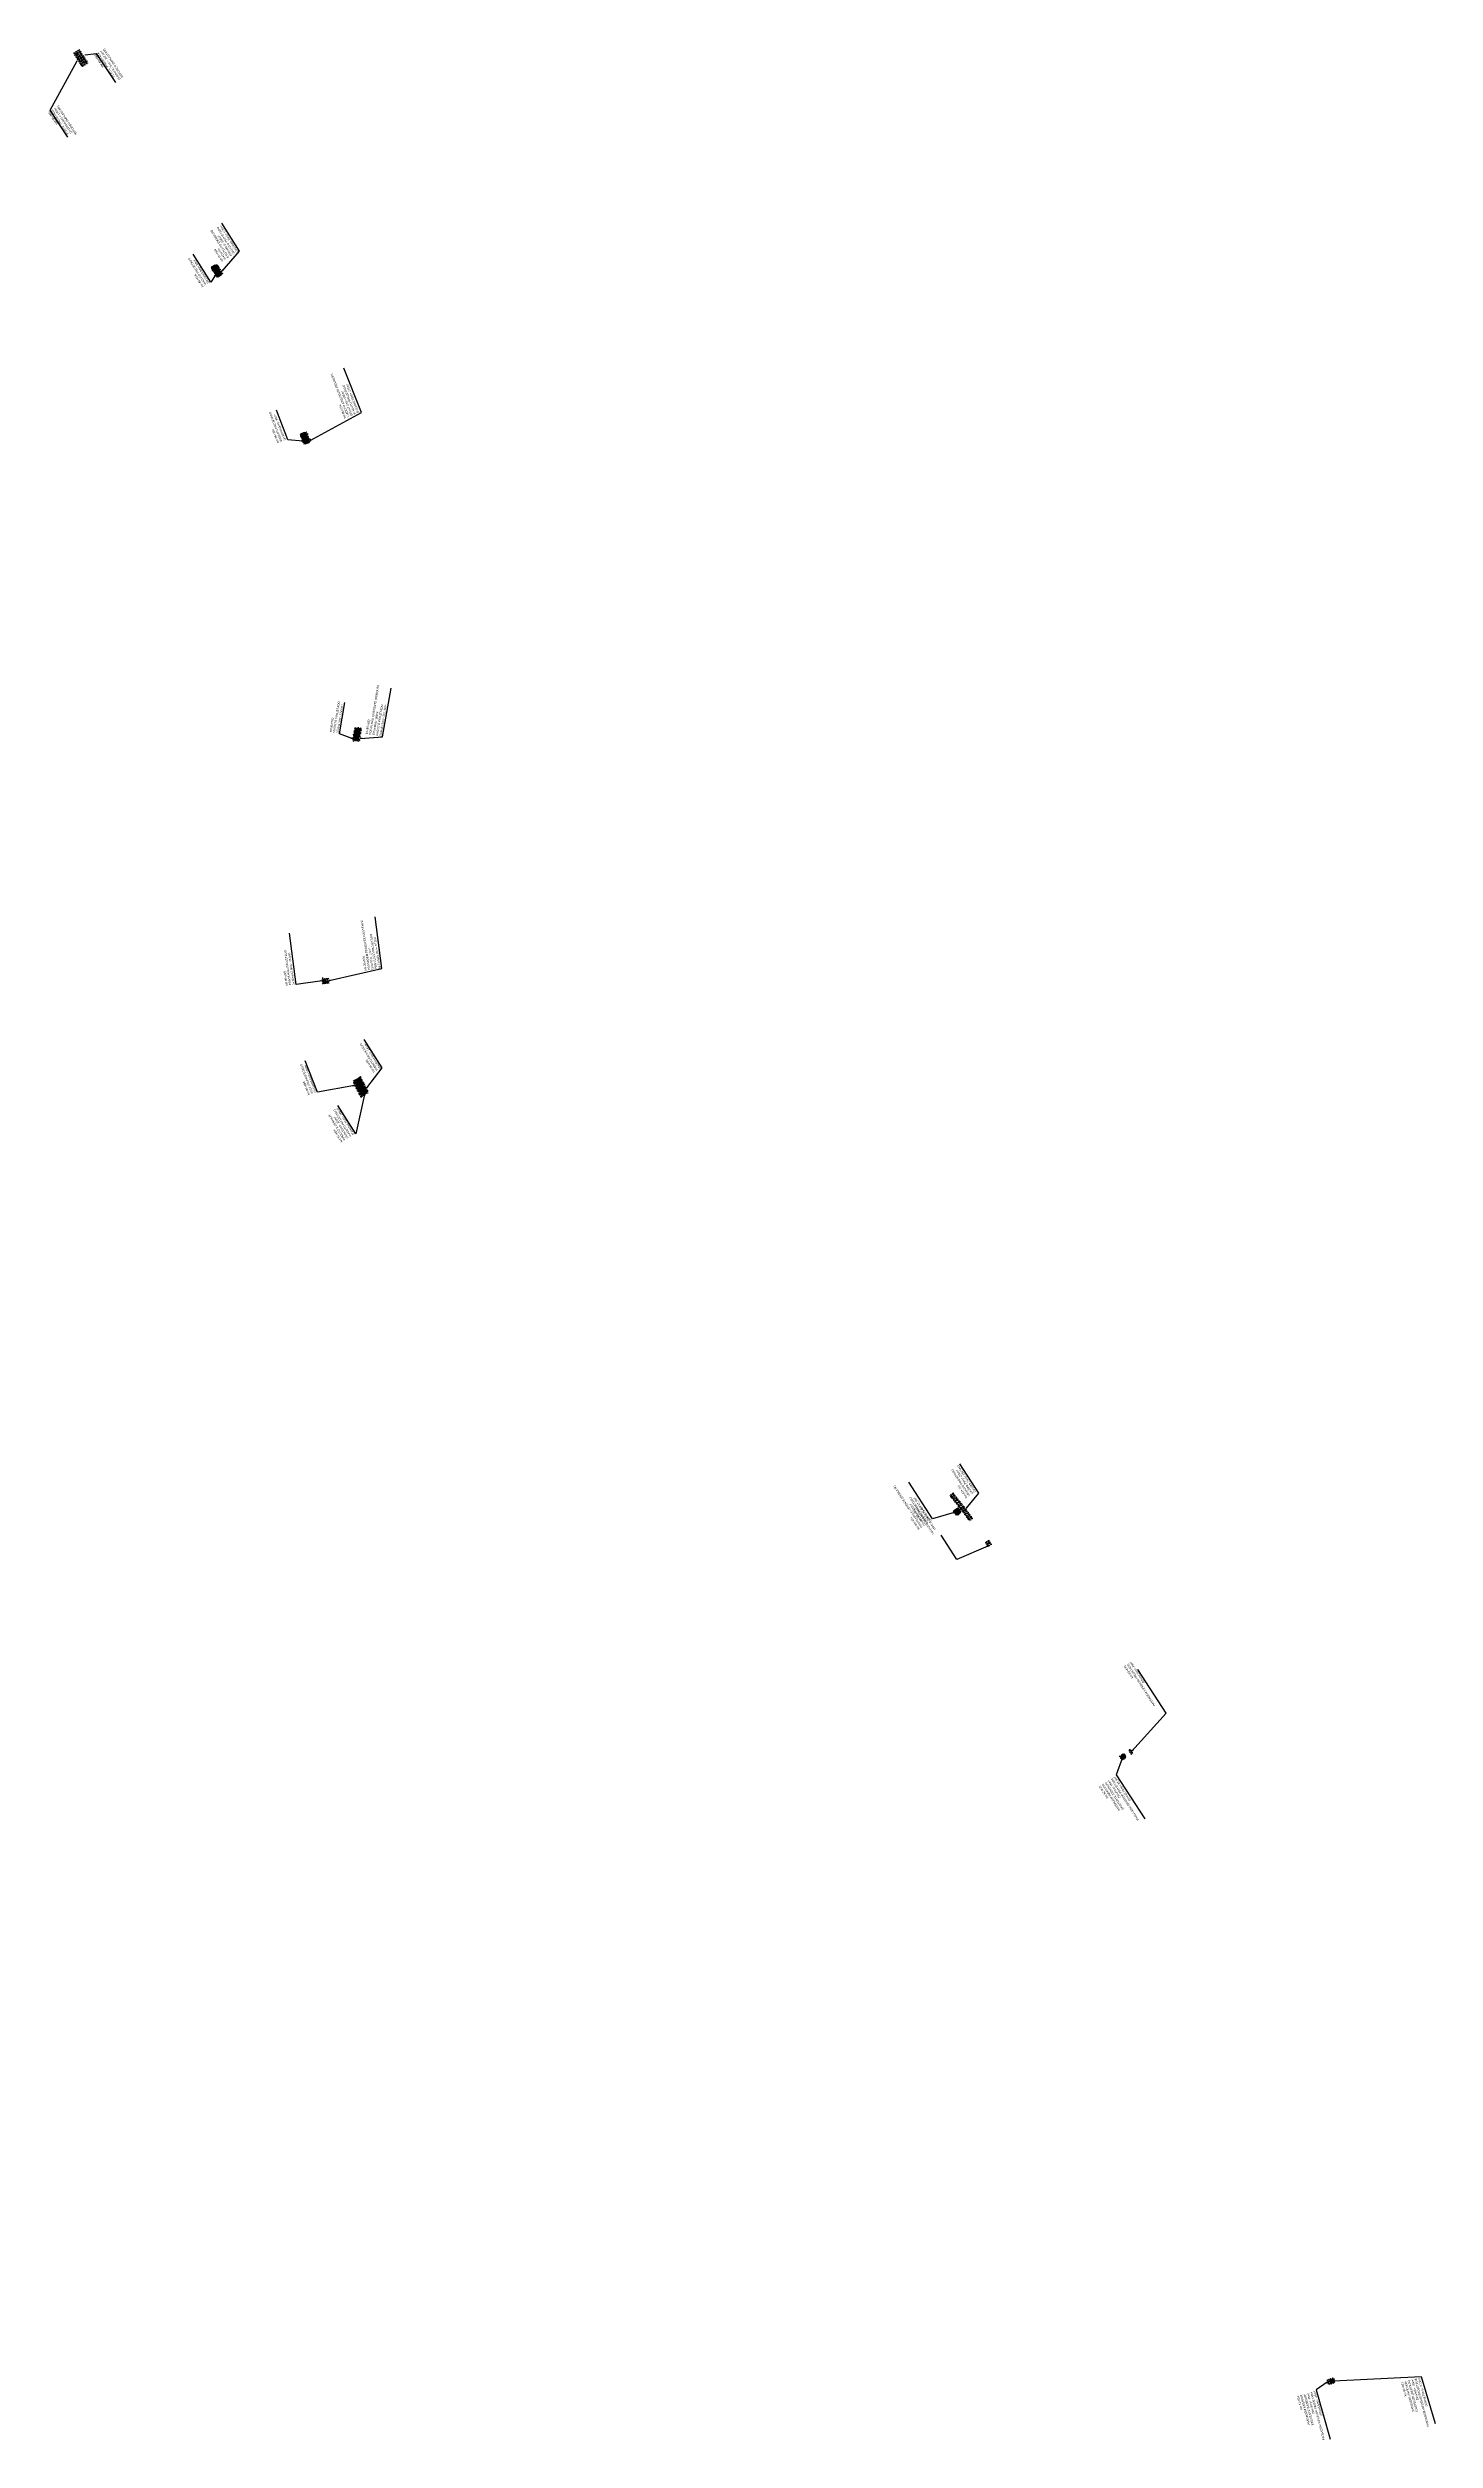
# Model space of a CAD drawing. Header units: metres. Extents: x 288915 to 323983, y 7382661 to 7464883.
# Drawn here: x 296463 to 299104, y 7450016 to 7454570 of the extents above; entities that cross this region are included whole.
import ezdxf
from ezdxf import colors
from ezdxf.entities.mleader import LeaderData, LeaderLine
from ezdxf.math import Vec2, Vec3

# ---------------------------------------------------------------- set-up
doc = ezdxf.new("R2010")
doc.units = ezdxf.units.M
doc.linetypes.add('CENTER', pattern=[50.800000000000004, 31.75, -6.35, 6.35, -6.35])
doc.linetypes.add('DASHDOTX2', pattern=[2, 1, -0.5, 0, -0.5])
doc.layers.get('0').update_dxf_attribs({"color": 255})
for name, color, linetype in [('_DRENAGEM _TEXTOS_TIC', 2, 'Continuous'), ('_PASS. INFERIOR A CONSTRUIR', 10, 'Continuous'), ('_PONTE A DEMOLIR', 30, 'Continuous'), ('A-IMAGENS', 255, 'Continuous'), ('EIXO', 1, 'DASHDOTX2'), ('F-HZ-PI', 1, 'Continuous'), ('U-HZ-TEXTO-OAE', 2, 'Continuous')]:
    doc.layers.add(name, color=color, linetype=linetype)
doc.layers.add('_PASS. INFERIOR A DEMOLIR', color=10, linetype='Continuous', transparency=0.5)
doc.styles.add('ARIAL', font='arial.ttf')
doc.styles.add('DIM', font='arial.ttf', dxfattribs={"width": 0.8})
doc.styles.add('SIMPLEX', font='simplex.shx')
doc.dimstyles.new('U-1_2000', dxfattribs={"dimscale": 2, "dimtxt": 1.5, "dimasz": 0.75, "dimexe": 0.75, "dimexo": 0.75, "dimgap": 0.25, "dimtad": 1, "dimzin": 4, "dimtxsty": 'DIM', "dimblk": 'ARCHTICK', "dimcen": 0.7, "dimdle": 0.75, "dimclrd": 256, "dimclre": 256, "dimclrt": 256, "dimaunit": 1, "dimadec": 3, "dimazin": 2, "dimtfac": 1, "dimtofl": 0, "dimtmove": 0, "dimatfit": 3, "dimldrblk": 'CLOSEDBLANK', "dimfxl": 0, "dimtolj": 1, "dimtzin": 0, "dimlwd": -1, "dimlwe": -1, "dimarcsym": 0})
pattern_1 = [(70.8105044377959, (0, 0), (-2.998586356760458, 1.043601869033415), [])]

# ---------------------------------------------------------------- blocks, each defined once
blk = doc.blocks.new('_ArchTick')
at = {"color": 0, "linetype": 'ByBlock', "const_width": 0.15}
blk.add_lwpolyline([(-0.5, -0.5), (0.5, 0.5)], dxfattribs=at)
blk = doc.blocks.new('PI MODULO DUPLO')
at = {"layer": '_PASS. INFERIOR A CONSTRUIR', "lineweight": -3}
h = blk.add_hatch(dxfattribs=at)
h.set_pattern_fill('ANSI31', color=256, scale=0.9999999999999999, angle=25.81050443779591)
h.set_pattern_definition(pattern_1)
h.paths.add_polyline_path([(320171.362437691, 7385549.147346584), (320167.274849743, 7385556.883931733), (320176.1142775377, 7385561.586555734), (320180.2018654857, 7385553.849970586)])
at = {"layer": '_PASS. INFERIOR A CONSTRUIR', "lineweight": 30, "const_width": 0.4999999999999999, "flags": 128}
blk.add_lwpolyline([(320171.362437691, 7385549.147346584), (320167.274849743, 7385556.883931733), (320176.1142775377, 7385561.586555734), (320180.2018654857, 7385553.849970586)], close=True, dxfattribs=at)
at = {"layer": 'EIXO', "ltscale": 0.5}
for p, q in [((320177.1013020729, 7385559.704651429), (320168.2618742782, 7385555.002027427)), ((320179.2148409504, 7385555.731874892), (320170.3754131558, 7385551.029250889))]:
    blk.add_line(p, q, dxfattribs=at)
at = {"layer": 'EIXO'}
blk.add_line((320171.2586437064, 7385560.041326604), (320176.1746286922, 7385550.800848457), dxfattribs=at)
blk = doc.blocks.new('PI SIMPLES 10 - MRS')
at = {"layer": '_PASS. INFERIOR A CONSTRUIR', "lineweight": -3}
h = blk.add_hatch(dxfattribs=at)
h.set_pattern_fill('ANSI31', color=160, scale=0.9999999999999998, angle=-91.31010274156246)
h.set_pattern_definition([(313.6898972584376, (-6427578.618084036, 3651798.303308021), (2.295807432994247, 2.193146878484967), [])])
h.paths.add_polyline_path([(-62.59785503800958, 15.97804479533806), (-58.09690314531326, 16.01226815767586), (-57.94764558505267, 6.313110889866948), (-62.446707139723, 6.278891269583255)])
at = {"layer": '_PASS. INFERIOR A CONSTRUIR', "color": 160, "lineweight": 30, "const_width": 0.4999999999999999, "flags": 128}
blk.add_lwpolyline([(-62.6025283196941, 16.27799232723191), (-62.44668064452708, 6.278883649036288), (-57.94767207931727, 6.313118509948254), (-58.10152393206954, 16.31223256420344)], close=True, dxfattribs=at)
at = {"layer": 'EIXO', "color": 160}
blk.add_line((-57.74068102519959, 11.33758159866557), (-62.80902926344424, 11.25352806318551), dxfattribs=at)
at = {"layer": 'EIXO', "color": 160, "ltscale": 0.5}
blk.add_line((-60.35700775031, 16.58305234275758), (-60.19717636145651, 6.296001079492271), dxfattribs=at)
blk = doc.blocks.new('PI MODULO SIMPLES')
at = {"layer": '_PASS. INFERIOR A CONSTRUIR', "lineweight": -3}
h = blk.add_hatch(dxfattribs=at)
h.set_pattern_fill('ANSI31', color=256, scale=0.9999999999999999, angle=25.81050443779591)
h.set_pattern_definition(pattern_1)
h.paths.add_polyline_path([(320184.9166828833, 7385523.540043326), (320182.8343957372, 7385527.530509392), (320191.3990787306, 7385532.084862776), (320193.4805008068, 7385528.096077498)])
at = {"layer": '_PASS. INFERIOR A CONSTRUIR', "lineweight": 30, "const_width": 0.4999999999999999, "flags": 128}
blk.add_lwpolyline([(320184.6518452969, 7385523.399148279), (320193.4804955114, 7385528.096104554), (320191.3990840261, 7385532.084835721), (320182.5695192015, 7385527.389653374)], close=True, dxfattribs=at)
at = {"layer": 'EIXO', "ltscale": 0.5}
blk.add_line((320183.3566726077, 7385525.258705201), (320192.4397897687, 7385530.090470138), dxfattribs=at)
at = {"layer": 'EIXO'}
blk.add_line((320186.8327061711, 7385529.978590742), (320189.2180007742, 7385525.505830016), dxfattribs=at)
blk = doc.blocks.new('PONTE DUPLA 16')
at = {"layer": '_PASS. INFERIOR A CONSTRUIR', "lineweight": -3}
h = blk.add_hatch(dxfattribs=at)
h.set_pattern_fill('ANSI31', color=256, scale=0.9999999999999998, angle=-42.12060717935838)
h.set_pattern_definition([(120, (43.15561505127698, 106.0764361061156), (-2.749630657015592, -1.587499999999999), [])])
h.paths.add_polyline_path([(34.52445276174694, 149.3121198043227), (43.270965767093, 149.4484195676632), (43.02481999527663, 165.4458846538328), (34.27829317748547, 165.3104826072231)])
at = {"layer": '_PASS. INFERIOR A CONSTRUIR', "lineweight": 30, "const_width": 0.4999999999999999, "flags": 128}
blk.add_lwpolyline([(34.52445276174694, 149.3121198043227), (43.270965767093, 149.4484195676632), (43.02481999527663, 165.4458846538328), (34.27829317748547, 165.3104826072231)], close=True, dxfattribs=at)
at = {"layer": 'A-IMAGENS', "color": 20, "linetype": 'CENTER', "ltscale": 0.05}
for p, q in [((36.49765043939327, 147.837952006092), (36.34215805913185, 166.6693125799724)), ((40.90155658638105, 167.2304901260296), (40.90155658638105, 148.5245755825434))]:
    blk.add_line(p, q, dxfattribs=at)
blk = doc.blocks.new('PONTE SIMPLES 16')
at = {"layer": '_PASS. INFERIOR A CONSTRUIR', "lineweight": -3}
h = blk.add_hatch(dxfattribs=at)
h.set_pattern_fill('ANSI31', color=256, scale=0.9999999999999998, angle=-42.12060717935838)
h.set_pattern_definition([(120, (-1.862645149230957e-09, 105.4130882308818), (-2.749630657015592, -1.587499999999999), [])])
h.paths.add_polyline_path([(-8.631162291392684, 148.648771929089), (-4.132705776020885, 148.7188855772838), (-4.378847602754831, 164.716094231233), (-8.87731793243438, 164.6468782988377)])
at = {"layer": '_PASS. INFERIOR A CONSTRUIR', "lineweight": 30, "const_width": 0.4999999999999999, "flags": 128}
blk.add_lwpolyline([(-8.631162291392684, 148.648771929089), (-4.132705776020885, 148.7188855772838), (-4.378847602754831, 164.716094231233), (-8.87731793243438, 164.6468782988377)], close=True, dxfattribs=at)
at = {"layer": 'A-IMAGENS', "color": 20, "linetype": 'CENTER', "ltscale": 0.05}
blk.add_line((-6.381428582593799, 148.6833875663579), (-6.53990363702178, 167.8759734816849), dxfattribs=at)
blk = doc.blocks.new('PONTE DUPLA 10')
at = {"layer": '_PASS. INFERIOR A CONSTRUIR', "lineweight": -3}
h = blk.add_hatch(dxfattribs=at)
h.set_pattern_fill('ANSI31', color=256, scale=0.9999999999999998, angle=-42.12060717935838)
h.set_pattern_definition([(120, (42.9488495644182, 53.13832125486806), (-2.749630657015592, -1.587499999999999), [])])
h.paths.add_polyline_path([(34.31768727488816, 96.3740049530752), (43.06420028023422, 96.5103047164157), (42.88954650983214, 106.5850133788772), (34.14301969204098, 106.4496113318019)])
at = {"layer": '_PASS. INFERIOR A CONSTRUIR', "lineweight": 30, "const_width": 0.4999999999999999, "flags": 128}
blk.add_lwpolyline([(34.31768727488816, 96.3740049530752), (43.06420028023422, 96.5103047164157), (42.88954650983214, 106.5850133788772), (34.14301969204098, 106.4496113318019)], close=True, dxfattribs=at)
at = {"layer": 'A-IMAGENS', "color": 20, "linetype": 'CENTER', "ltscale": 0.05}
for p, q in [((36.26662112003113, 106.4783127185638), (36.44128179665575, 96.4031551979697)), ((40.765945081842, 106.5563119921153), (40.94060575846662, 96.48115447152121))]:
    blk.add_line(p, q, dxfattribs=at)
blk = doc.blocks.new('PONTE SIMPLES 25 - MRS')
at = {"layer": '_PASS. INFERIOR A CONSTRUIR', "lineweight": -3}
h = blk.add_hatch(dxfattribs=at)
h.set_pattern_fill('ANSI31', color=160, scale=0.9999999999999996, angle=-42.12060717935838)
h.set_pattern_definition([(120, (-55.238834165968, 149.8118160027079), (-2.749630657015591, -1.587499999999998), [])])
h.paths.add_polyline_path([(-63.86999645363539, 193.0474996999837), (-59.37153993919492, 193.1176133486442), (-59.75669636297971, 218.1496356213465), (-64.25516669172794, 218.0804196894169)])
at = {"layer": '_PASS. INFERIOR A CONSTRUIR', "color": 160, "lineweight": 30, "const_width": 0.4999999999999998, "flags": 128}
blk.add_lwpolyline([(-63.86999645363539, 193.0474996999837), (-59.37153993919492, 193.1176133486442), (-59.75669636297971, 218.1496356213465), (-64.25516669172794, 218.0804196894169)], close=True, dxfattribs=at)
at = {"layer": 'A-IMAGENS', "color": 160, "linetype": 'CENTER', "ltscale": 0.05}
blk.add_line((-61.62026274763048, 193.0821153377183), (-61.84460817277431, 220.2521256795153), dxfattribs=at)
blk = doc.blocks.new('PONTE DUPLA 25')
at = {"layer": '_PASS. INFERIOR A CONSTRUIR', "lineweight": -3}
h = blk.add_hatch(dxfattribs=at)
h.set_pattern_fill('ANSI31', color=256, scale=0.9999999999999998, angle=-42.12060717935838)
h.set_pattern_definition([(120, (42.94884956534952, 150.9912464409135), (-2.749630657015592, -1.587499999999999), [])])
h.paths.add_polyline_path([(34.31768727581948, 194.2269301391207), (43.06420028116554, 194.3632299024612), (42.67904385738075, 219.3952521751635), (33.93251703865826, 219.2598501280881)])
at = {"layer": '_PASS. INFERIOR A CONSTRUIR', "lineweight": 30, "const_width": 0.4999999999999999, "flags": 128}
blk.add_lwpolyline([(34.31768727581948, 194.2269301391207), (43.06420028116554, 194.3632299024612), (42.67904385738075, 219.3952521751635), (33.93251703865826, 219.2598501280881)], close=True, dxfattribs=at)
at = {"layer": 'A-IMAGENS', "color": 20, "linetype": 'CENTER', "ltscale": 0.05}
for p, q in [((36.44729412576974, 194.2165248588728), (36.22294869969458, 221.3865352011355)), ((40.69714925140011, 194.2516163272567), (40.47280382532495, 221.4216266695194))]:
    blk.add_line(p, q, dxfattribs=at)
blk = doc.blocks.new('PONTE SIMPLES 16 - MRS')
at = {"layer": '_PASS. INFERIOR A CONSTRUIR', "lineweight": -3}
h = blk.add_hatch(dxfattribs=at)
h.set_pattern_fill('ANSI31', color=160, scale=0.9999999999999997, angle=-42.12060717935838)
h.set_pattern_definition([(120, (-55.23883416689932, 104.7548730773851), (-2.749630657015592, -1.587499999999998), [])])
h.paths.add_polyline_path([(-63.86999645642936, 147.9905567751266), (-59.37153994105756, 148.0606704242527), (-59.61768176779151, 164.0578790777363), (-64.11615209747106, 163.988663145341)])
at = {"layer": '_PASS. INFERIOR A CONSTRUIR', "color": 160, "lineweight": 30, "const_width": 0.4999999999999998, "flags": 128}
blk.add_lwpolyline([(-63.86999645642936, 147.9905567751266), (-59.37153994105756, 148.0606704242527), (-59.61768176779151, 164.0578790777363), (-64.11615209747106, 163.988663145341)], close=True, dxfattribs=at)
at = {"layer": 'A-IMAGENS', "color": 160, "linetype": 'CENTER', "ltscale": 0.05}
blk.add_line((-61.62026274669915, 148.0251724128611), (-61.77873780205846, 167.2177583281882), dxfattribs=at)
blk = doc.blocks.new('PONTE SIMPLES 10 - MRS')
at = {"layer": '_PASS. INFERIOR A CONSTRUIR', "lineweight": -3}
h = blk.add_hatch(dxfattribs=at)
h.set_pattern_fill('ANSI31', color=160, scale=0.9999999999999997, angle=-42.12060717935838)
h.set_pattern_definition([(120, (-55.23883416689932, 51.95889081666246), (-2.749630657015592, -1.587499999999998), [])])
h.paths.add_polyline_path([(-63.86999645642936, 95.1945745148696), (-59.37153994012624, 95.26468816306442), (-59.54506766051054, 105.2593851555139), (-64.04353798925877, 105.1901692235842)])
at = {"layer": '_PASS. INFERIOR A CONSTRUIR', "color": 160, "lineweight": 30, "const_width": 0.4999999999999998, "flags": 128}
blk.add_lwpolyline([(-63.86999645642936, 95.1945745148696), (-59.37153994012624, 95.26468816306442), (-59.54506766051054, 105.2593851555139), (-64.04353798925877, 105.1901692235842)], close=True, dxfattribs=at)
at = {"layer": 'A-IMAGENS', "color": 160, "linetype": 'CENTER', "ltscale": 0.05}
blk.add_line((-61.6202627485618, 95.22919015213847), (-61.72417731489986, 107.8140683718957), dxfattribs=at)

msp = doc.modelspace()

# ---------------------------------------------------------------- hatches: boundary and pattern name
at = {"layer": '_PASS. INFERIOR A DEMOLIR'}
h = msp.add_hatch(color=256, dxfattribs=at)
h.dxf.hatch_style = 1
h.paths.add_polyline_path([(298504.9251749086, 7451316.376750685), (298507.705630575, 7451312.221144076), (298515.1857224748, 7451317.225964177), (298512.4088289939, 7451321.383954294)])
h = msp.add_hatch(color=256, dxfattribs=at)
h.dxf.hatch_style = 1
h.paths.add_polyline_path([(298902.783625077, 7450129.922134564), (298904.1165599906, 7450125.103080247), (298912.7908577626, 7450127.502363091), (298911.4579228489, 7450132.321417409)])
at = {"layer": '_PONTE A DEMOLIR', "transparency": 33554495}
h = msp.add_hatch(color=256, dxfattribs=at)
h.dxf.hatch_style = 1
h.paths.add_polyline_path([(296786.6150143445, 7454133.056576237), (296774.3862787854, 7454152.536258643), (296781.1618204918, 7454156.789731881), (296793.390556051, 7454137.310049475)])
h = msp.add_hatch(color=256, dxfattribs=at)
h.dxf.hatch_style = 1
h.paths.add_polyline_path([(296952.2685389974, 7453815.100863107), (296944.6753521407, 7453835.748950509), (296951.714472846, 7453838.337536938), (296959.3076597027, 7453817.689449536)])
h = msp.add_hatch(color=256, dxfattribs=at)
h.dxf.hatch_style = 1
h.paths.add_polyline_path([(297044.9671860551, 7453252.566671054), (297048.7844779337, 7453275.247682555), (297056.6735254123, 7453273.919928858), (297052.8562335336, 7453251.238917357)])
h = msp.add_hatch(color=256, dxfattribs=at)
h.dxf.hatch_style = 1
h.paths.add_polyline_path([(297061.2928892876, 7452575.315781036), (297046.4995207686, 7452603.696074779), (297054.9253955054, 7452608.231659013), (297070.0974547453, 7452580.057049549)])
h = msp.add_hatch(color=256, dxfattribs=at)
h.dxf.hatch_style = 1
h.paths.add_polyline_path([(298186.9341996181, 7451784.930781558), (298195.1956098358, 7451790.565415638), (298200.8302439153, 7451782.30400542), (298192.5688336975, 7451776.669371339)])

# ---------------------------------------------------------------- linework, layer by layer
at = {"layer": '_PASS. INFERIOR A DEMOLIR', "transparency": 33554687, "elevation": 713.5792618063509, "flags": 128}
msp.add_lwpolyline([(298504.9251749086, 7451316.376750685), (298507.705630575, 7451312.221144076), (298515.1857224748, 7451317.225964177), (298512.4088289939, 7451321.383954294), (298504.9251749086, 7451316.376750685)], close=True, dxfattribs=at)
at = {"layer": '_PASS. INFERIOR A DEMOLIR', "transparency": 33554687, "elevation": 733.8557945981918}
msp.add_lwpolyline([(298902.783625077, 7450129.922134564), (298904.1165599906, 7450125.103080247), (298912.7908577626, 7450127.502363091), (298911.4579228489, 7450132.321417409), (298902.783625077, 7450129.922134564)], close=True, dxfattribs=at)
at = {"layer": '_PONTE A DEMOLIR'}
for points in [[(296786.6150143445, 7454133.056576237), (296774.3862787854, 7454152.536258643), (296781.1618204918, 7454156.789731881), (296793.390556051, 7454137.310049475), (296786.6150143445, 7454133.056576237)], [(296952.2685389974, 7453815.100863107), (296944.6753521407, 7453835.748950509), (296951.714472846, 7453838.337536938), (296959.3076597027, 7453817.689449536), (296952.2685389974, 7453815.100863107)]]:
    msp.add_lwpolyline(points, close=True, dxfattribs=at)
for points in [[(297044.9671860551, 7453252.566671054), (297048.7844779337, 7453275.247682555), (297056.6735254123, 7453273.919928858), (297052.8562335336, 7453251.238917357), (297044.9671860551, 7453252.566671054)], [(298186.9341996181, 7451784.930781558), (298195.1956098358, 7451790.565415638), (298200.8302439153, 7451782.30400542), (298192.5688336975, 7451776.669371339), (298186.9341996181, 7451784.930781558)]]:
    msp.add_lwpolyline(points, dxfattribs=at)
at = {"layer": '_PONTE A DEMOLIR', "elevation": 688}
msp.add_lwpolyline([(297061.2928892876, 7452575.315781036), (297046.4995207686, 7452603.696074779), (297054.9253955054, 7452608.231659013), (297070.0974547453, 7452580.057049549), (297061.2928892876, 7452575.315781036)], dxfattribs=at)
at = {"layer": 'F-HZ-PI', "color": 1, "linetype": 'Continuous', "lineweight": -3}
for centre in [(296525.7081314963, 7454543.779404823), (296782.280234124, 7454143.481288636), (296955.7705854323, 7453828.866761017), (298510.964079041, 7451317.646874857)]:
    msp.add_circle(centre, 0.05, dxfattribs=at)
for p in [(296525.7081314963, 7454543.779404823), (296782.280234124, 7454143.481288636), (296955.7705854323, 7453828.866761017), (298510.964079041, 7451317.646874857)]:
    msp.add_point(p, dxfattribs=at)

# ---------------------------------------------------------------- block references
at = {"layer": 'A-IMAGENS'}
for name, p, rotation in [('PI SIMPLES 10 - MRS', (296458.3240503417, 7454534.599930148), 211.5667712620873), ('PI MODULO DUPLO', (-7091716.864692127, 7203821.510850489), 274.4260280431087), ('PI SIMPLES 10 - MRS', (296464.0777144744, 7454525.674164693), 211.5667712620873), ('PI MODULO DUPLO', (-7091711.111027995, 7203812.585085034), 274.4260280431087), ('PI MODULO DUPLO', (-7091705.436788419, 7203803.701732923), 274.4260280431087), ('PI SIMPLES 10 - MRS', (296469.7336293671, 7454516.745396624), 211.5667712620873), ('PI SIMPLES 10 - MRS', (296720.6498171021, 7454125.376048506), 211.5667712620873), ('PI MODULO DUPLO', (-7091454.538925367, 7203412.286968848), 274.4260280431087), ('PI SIMPLES 10 - MRS', (296726.3057319948, 7454116.447280438), 211.5667712620873), ('PI MODULO DUPLO', (-7091448.864685792, 7203403.403616737), 274.4260280431087), ('PI SIMPLES 10 - MRS', (296885.7931849453, 7453820.64896221), 199.6380927449324), ('PI MODULO DUPLO', (-6983567.43169996, 8735612.563762993), 262.4973495259538), ('PI SIMPLES 10 - MRS', (296889.4814418081, 7453810.743961765), 199.6380927449324), ('PI MODULO DUPLO', (-6983563.716126921, 8735602.699410178), 262.4973495259538), ('PONTE SIMPLES 25 - MRS', (297024.0734659991, 7453476.357217761), 169.3560445822478), ('PONTE DUPLA 25', (296978.6066238922, 7453065.431408817), 349.5687169080883), ('PONTE SIMPLES 10 - MRS', (297060.8047824999, 7452700.807768468), 7.106530171419973), ('PONTE DUPLA 10', (297020.5642543664, 7452898.797794766), 186.5984655657717), ('PONTE SIMPLES 16 - MRS', (297173.798852517, 7452481.229922116, 688), 26.31249426822555), ('PONTE DUPLA 16', (297092.8040136063, 7452441.304677613), 27.62689722512584), ('PONTE SIMPLES 16 - MRS', (297183.6088562662, 7452469.702806259, 687.9999999999995), 27.51482082637136), ('PONTE DUPLA 16', (297100.4403119697, 7452427.245288429), 27.62689722512584), ('PONTE SIMPLES 16', (296985.0494435851, 7452742.041432241), 205.9819083102444), ('PONTE SIMPLES 16', (296988.4512132868, 7452725.62472426), 207.6424112713292), ('PI MODULO DUPLO', (7626519.369782033, 8423649.532393958), 100.036415293405), ('PI MODULO DUPLO', (7626525.540925583, 8423641.647779603), 100.036415293405), ('PONTE DUPLA 10', (298218.0216187793, 7451676.314336175), 33.56971829959226), ('PONTE DUPLA 16', (298263.768830949, 7451645.904251956), 37.02306689282756), ('PONTE DUPLA 16', (298273.5991974333, 7451633.281123603), 37.02306689282756), ('PI MODULO DUPLO', (7658734.537224632, 8138596.606161248), 97.8132430774051), ('PI MODULO DUPLO', (7669769.536943656, 8008219.383684367), 96.79952483116551), ('PI MODULO DUPLO', (-7088491.506240513, 7166416.518366706), 274.6909672255554), ('PI MODULO SIMPLES', (7686532.1061756, 7707994.027505686), 94.47213675382513), ('PI SIMPLES 10 - MRS', (298839.6252584425, 7450121.919195498, 733.6409982905102), 195.0093920614216), ('PI MODULO DUPLO', (-6840709.502148245, 9367106.724335099), 257.452921692601)]:
    msp.add_blockref(name, p, dxfattribs=dict(at, rotation=rotation))

# ---------------------------------------------------------------- texts
at = {"layer": 'U-HZ-TEXTO-OAE', "color": 2, "linetype": 'Continuous', "lineweight": -3, "style": 'ARIAL'}
for s, insert, char_height, width, attachment_point, rotation in [('{\\C256;km 86+524\\PVIADUTO\\PEXISTENTE (DEMOLIR) \\P(23mx8m)= 184m²\\PVIADUTO PROJETADO \\P(2x10mx8,75m)= 175m²}', (296825.9613004265, 7454182.467098249), 3.999999999999995, 150.2515116109684, 7, 122.19012617136238), ('{\\C256;km 86+524\\PVIADUTO PROJETADO \\P(2x10mx4,5m)= 90m²}', (296771.6315133109, 7454123.452388759), 3.999999999999995, 150.2515116109684, 7, 122.19012617136238), ('{\\C256;km 86+164\\PVIADUTO EXISTENTE (DEMOLIR) \\P(22mx7,5m)= 165m²\\PVIADUTO PROJETADO \\P(2x10mx8,75m)= 175m²}', (297056.5330172108, 7453875.502773423), 3.999999999999995, 150.2515116109685, 7, 111.43685961485767), ('{\\C256;km 86+164\\PVIADUTO PROJETADO \\P(2x10mx4,5m)= 90m²}', (296916.4550276403, 7453823.790147616), 3.999999999999995, 150.2515116109685, 7, 111.43685961485767), ('{\\C256;km 85+580\\PVIADUTO PROJETADO \\P(25mx4,5m)= 112,0m²}', (297016.8965267052, 7453264.449563064), 3.999999999999995, 150.2515116109684, 7, 80.60318238800002), ('{\\C256;km 85+580\\PPONTILHÃO EXISTENTE (DEMOLIR) \\P(23mx8m)= 184m²\\PVIADUTO PROJETADO \\P(25mx8,75m)= 218,75m²}', (297098.9436837171, 7453258.567438195), 3.999999999999995, 150.2515116109684, 7, 80.60318238800002), ('{\\C256;km 85+100\\P}PASSAGEM PEDESTRE{\\C256; EXISTENTE \\P}(3mx7m)=  21m²  {\\C256;\\P}PONTiLHÃO{\\C256; PROJETADO \\P}(8,75mx10,0m)=  87,5m²', (297097.1956842323, 7452817.504879294), 3.999999999999998, 150.2515116109686, 7, 98.34232085252988), ('{\\C256;km 85+100\\P}PONTiLHÃO{\\C256; PROJETADO \\P}(4,50mx10,0m)=  45,0m²', (296933.8443137812, 7452786.89760212), 3.999999999999998, 150.2515116109686, 7, 98.34232085252988), ('{\\C256;km 84+896\\PVIADUTO PROJETADO \\P(2x16mx4,5m)= 144m²}', (297097.7913824613, 7452628.05646751), 3.999999999999995, 150.2515116109685, 7, 121.27327982209458), ('{\\C256;km 84+896\\PVIADUTO PROJETADO \\P(2x16mx4,5m)= 144m²}', (296975.2090555578, 7452582.121979066, 688), 3.999999999999995, 150.2515116109685, 7, 110.5977097400062), ('{\\C256;km 84+896\\PVIADUTO A DEMOLIR \\P\\pt24;(32mx10m)= 320m²\\P\\ptz;VIADUTO PROJETADO \\P(2x16mx8,75m)= 280m²}', (297047.5994290027, 7452502.206188926), 3.999999999999995, 150.2515116109685, 7, 121.27327982209458), ('{\\C256;km 83+434\\PVIADUTO PROJETADO \\P(2x16x8,75m)= 280m²\\P(3x10x8,75m)= 262,5m2}', (298230.8199535289, 7451822.205231), 3.999999999999995, 150.2515116109685, 7, 123.14786692805782), ('{\\C256;km 83+434\\PPONTILHÃO EXISTENTE (DEMOLIR)\\P(10mx10m) = 100m²\\PVIADUTO PROJETADO \\P(10mx8,75m)= 87,5m²}', (298145.9006559502, 7451766.051098392), 3.999999999999996, 150.2515116109685, 7, 123.91821706880995), ('{\\C256;km 83+351\\PVIADUTO PROJETADO\\P(10mx8,75m)= 87,5m²}', (298123.7916367344, 7451796.882498128), 3.999999999999996, 123.8986129841051, 9, 123.01383369878974), ('{\\C256;km 82+870\\PPASSAGEM INFERIOR PROJETADA \\P(10mx4,5m)= 45m²}', (298526.524573735, 7451498.774447), 3.999999999999996, 115.027712745856, 9, 122.70237198166636), ('{\\C256;km 82+870\\PPASSAGEM INFERIOR \\PEXISTENTE (DEMOLIR)\\P(5mx9m)= 45m²\\PPASSAGEM INFERIOR PROJETADA \\P(10mx8,75m)= 87,5m²}', (298495.791392925, 7451280.769132229), 3.999999999999996, 150.2515116109685, 9, 122.70237198166636), ('{\\C256;km 81+611\\PPASSAGEM INFERIOR \\PEXISTENTE (DEMOLIR) \\P}(5mx9m)=  45m²  {\\C256;\\PPASSAGEM INFERIOR PROJETADA\\P}(10mx8,75m)=  87,5m²{\\C256; }', (299075.825067969, 7450135.76365615), 3.999999999999997, 150.2515116109685, 9, 104.75941597198526), ('{\\C256;km 81+611\\PPASSAGEM INFERIOR \\PEXISTENTE (DEMOLIR) \\P}(5mx9m)=  45m²  {\\C256;\\PPASSAGEM INFERIOR PROJETADA\\P}(10mx4,5m)=  45m²{\\C256; }', (298877.5072785188, 7450109.989790362), 3.999999999999997, 150.2515116109685, 9, 104.75941597198526)]:
    msp.add_mtext(s, dxfattribs=dict(at, insert=insert, char_height=char_height, width=width, attachment_point=attachment_point, rotation=rotation))

# ---------------------------------------------------------------- leaders
at = {"layer": '_DRENAGEM _TEXTOS_TIC', "color": 2, "linetype": 'Continuous', "lineweight": -3}
ml = msp.add_multileader_mtext('Standard', dxfattribs=at)
ml.set_content('{\\fArial|b0|i0|c0|p34;\\C256;KM 86+980\\PPONTE  PROJETADA \\P(3x10mx8,75m) = 262,5m²\\PREFORÇO (IMPLANTAR)}', color=2, style='SIMPLEX')
ml.set_leader_properties(color=256)
ml.build(insert=Vec2(0, 0))
ml.multileader.update_dxf_attribs({"text_right_attachment_type": 6, "dogleg_length": 0.36, "arrow_head_size": 3})
ctx = ml.context
ctx.base_point, ctx.arrow_head_size, ctx.landing_gap_size, ctx.plane_origin, ctx.plane_x_axis, ctx.plane_y_axis = Vec3(296588.7143770355, 7454502.634843219), 3, 0.09, Vec3(296836.237758867, 7454561.108102577), Vec3(-0.5504563175544847, 0.8348639664426513), Vec3(-0.8348639664426513, -0.5504563175544847)
ctx.right_attachment, ctx.text_align_type = 6, 2
notes = []
notes.append((ctx, [(1, (1, 1, 0), (296554.6576631794, 7454558.989392649), (0.5504563175544845, -0.8348639664426514), 0.3600000000000004, [(0, [(296530.9073708219, 7454555.953686577)], 0, [])])]))
ctx.mtext.insert, ctx.mtext.text_direction, ctx.mtext.rotation, ctx.mtext.width, ctx.mtext.defined_height, ctx.mtext.alignment, ctx.mtext.flow_direction = Vec3(296550.5841217437, 7454555.764547973), Vec3(-0.5504563175544847, 0.8348639664426513), 2.153707043373557, 111.7767228919464, 31.93177934623516, 3, 5
ml = msp.add_multileader_mtext('Standard', dxfattribs=at)
ml.set_content('{\\fArial|b0|i0|c0|p34;\\C256;KM 86+980\\PPONTE  PROJETADA \\P(3x10mx4,5m) = 135m²\\PREFORÇO (IMPLANTAR)}', color=2, style='SIMPLEX')
ml.set_leader_properties(color=256)
ml.build(insert=Vec2(0, 0))
ml.multileader.update_dxf_attribs({"text_right_attachment_type": 6, "dogleg_length": 0.36, "arrow_head_size": 3})
ctx = ml.context
ctx.base_point, ctx.arrow_head_size, ctx.landing_gap_size, ctx.plane_origin, ctx.plane_x_axis, ctx.plane_y_axis = Vec3(296500.4566259979, 7454394.388621191), 3, 0.09, Vec3(296772.1112233885, 7454502.747236085), Vec3(-0.5504563175544847, 0.8348639664426513), Vec3(-0.8348639664426513, -0.5504563175544847)
ctx.right_attachment, ctx.text_align_type = 6, 2
notes.append((ctx, [(1, (1, 1, 0), (296466.7859074313, 7454450.157740774), (0.5504563175544845, -0.8348639664426514), 0.3600000000000004, [(0, [(296519.23830919, 7454547.173429319)], 0, [])])]))
ctx.mtext.insert, ctx.mtext.text_direction, ctx.mtext.rotation, ctx.mtext.width, ctx.mtext.defined_height, ctx.mtext.alignment, ctx.mtext.flow_direction = Vec3(296462.7123659956, 7454446.932896097), Vec3(-0.5504563175544847, 0.8348639664426513), 2.153707043373557, 111.7767228919464, 31.93177934623516, 3, 5
at = {"layer": 'U-HZ-TEXTO-OAE', "color": 2, "linetype": 'Continuous', "lineweight": -3}
for points in [[(296794.292979776, 7454144.32752014), (296827.5914121744, 7454182.963322796), (296793.8409453516, 7454236.120559956)], [(296782.2967375394, 7454137.980903071), (296773.2616250588, 7454123.948613306), (296739.5111582361, 7454177.105850466)], [(296961.811352279, 7453822.115768902), (297059.6618839951, 7453875.445412215), (297026.4513068948, 7453959.985845132)], [(296948.2173143898, 7453821.180796006), (296919.5838944247, 7453823.732786408), (296897.9475392397, 7453879.742036955)], [(297043.1962413926, 7453254.569613466), (297018.0307621242, 7453264.045777688), (297028.2099807778, 7453323.231338422)], [(297057.8711776782, 7453255.233663359), (297100.0779191361, 7453258.16365282), (297116.0564426848, 7453351.068413796)], [(296998.2139344524, 7452794.124325681), (297098.737966192, 7452817.482751503), (297085.945509465, 7452915.308190666)], [(296984.7085608829, 7452793.97269133), (296935.3865957409, 7452786.875474329), (296922.5941390139, 7452884.700913493)], [(297069.9524210744, 7452589.814283408), (297098.9790532733, 7452628.012375797), (297064.6703432221, 7452681.947178829)], [(297046.3212357981, 7452594.579091934, 688), (296976.3680021265, 7452581.858637295, 688), (296952.6444060281, 7452641.215537076, 688)], [(297065.6337125883, 7452577.631449351), (297048.7870998147, 7452502.162097213), (297014.4783897635, 7452556.096900244)], [(298210.8461715406, 7451789.454505332), (298235.0763707028, 7451818.471420457), (298198.6227240112, 7451874.135478955)], [(298188.382270368, 7451781.426928367), (298146.848056718, 7451769.5617339), (298101.5276863694, 7451839.463681709)], [(298252.4118088966, 7451717.624078984), (298193.0878889766, 7451692.36444662), (298163.2168316799, 7451738.42734308)], [(298526.2621924644, 7451327.35288528), (298591.9527778625, 7451399.416211174), (298537.8090262478, 7451482.926391844)], [(298508.4105538254, 7451315.53801012), (298496.7879980729, 7451282.287347219), (298551.1781760757, 7451198.710707182)], [(298909.9532263681, 7450128.94070145), (299077.0725276878, 7450137.150883319), (299103.775216041, 7450047.762551584)], [(298898.1613022484, 7450126.331377335), (298877.4064924482, 7450111.318667541), (298904.0404277888, 7450017.928592331)]]:
    msp.add_leader(points, dimstyle='U-1_2000', override={"dimscale": 1, "dimasz": 3}, dxfattribs=at)
for ctx, leaders in notes:
    for number, flags, end, landing, length, lines in leaders:
        leader = LeaderData()
        leader.index, (leader.has_last_leader_line, leader.has_dogleg_vector, leader.attachment_direction) = number, flags
        leader.last_leader_point, leader.dogleg_vector, leader.dogleg_length = Vec3(end), Vec3(landing), length
        for number, points, colour, breaks in lines:
            line = LeaderLine()
            line.index, line.vertices, line.color, line.breaks = number, Vec3.list(points), colors.encode_raw_color(colour), breaks
            leader.lines.append(line)
        ctx.leaders.append(leader)

doc.saveas('drawing.dxf')
